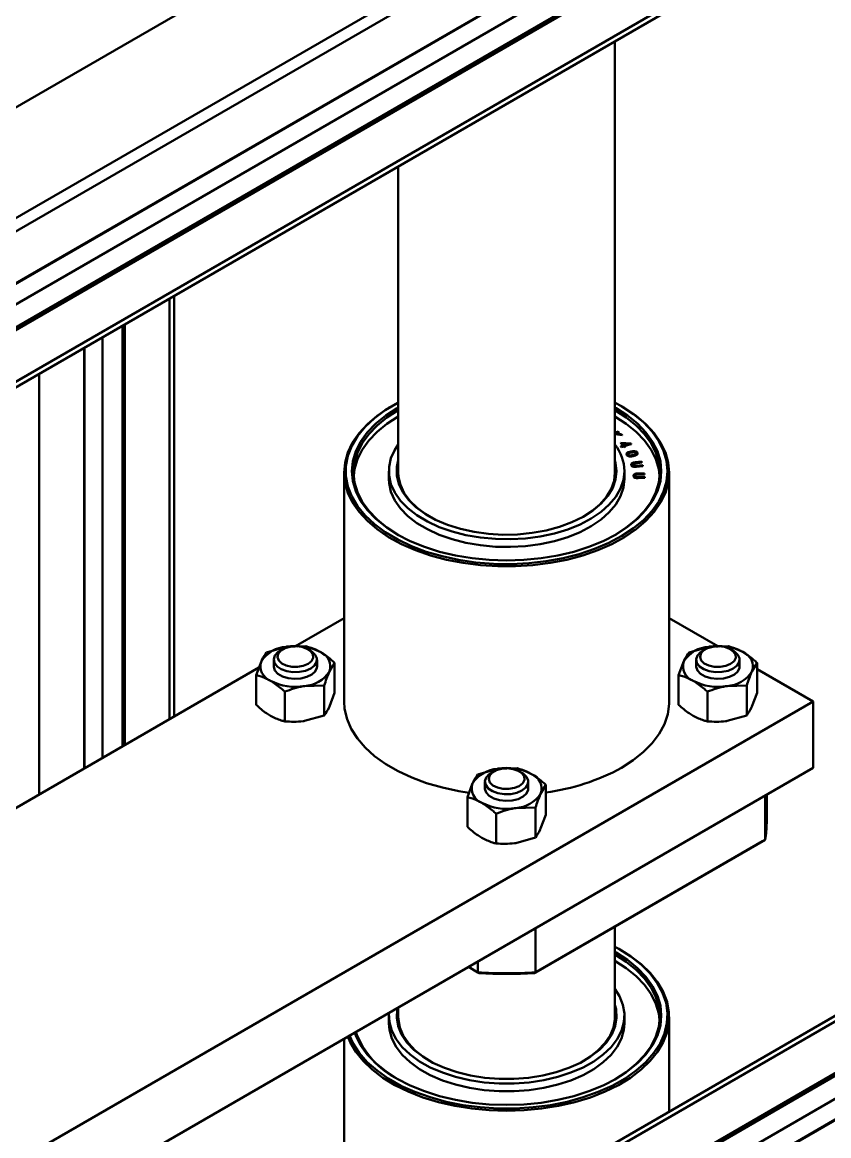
# Model space of a CAD drawing. Header units: millimetres. Extents: x 32504 to 36677, y 41990 to 42879.
# Drawn here: x 33546.01 to 33575.78, y 42675.83 to 42716.91 of the extents above; entities that cross this region are included whole.
import ezdxf

# ---------------------------------------------------------------- set-up
doc = ezdxf.new("R2010")
doc.units = ezdxf.units.MM
doc.layers.add('Net_dam', color=7, linetype='Continuous', lineweight=50)

msp = doc.modelspace()

# ---------------------------------------------------------------- linework, layer by layer
at = {"layer": 'Net_dam'}
for p, q in [((33488.9349, 42680.9602), (33603.4862, 42747.0893)), ((33488.9349, 42676.8775), (33603.4862, 42743.0066)), ((33499.5415, 42682.5107), (33592.8796, 42736.3936)), ((33499.5291, 42680.5725), (33592.8672, 42734.4554)), ((33499.5415, 42680.6), (33592.8796, 42734.4829)), ((33499.293, 42679.6725), (33592.1018, 42733.2499)), ((33499.4991, 42678.9424), (33592.8372, 42732.8253)), ((33499.5415, 42678.8689), (33592.8796, 42732.7518)), ((33499.4172, 42676.6835), (33592.7553, 42730.5664)), ((33499.5415, 42676.9582), (33592.8796, 42730.8411)), ((33567.8883, 42700.2973), (33567.8883, 42716.211)), ((33559.8883, 42711.5927), (33559.8883, 42700.2973)), ((33551.4432, 42691.2011), (33551.4432, 42706.7174)), ((33551.6189, 42691.3026), (33551.6189, 42706.8189)), ((33549.7037, 42690.197), (33549.7037, 42705.7132)), ((33549.7885, 42690.2459), (33549.7885, 42705.7622)), ((33548.9683, 42689.7724), (33548.9683, 42705.2887)), ((33548.2895, 42689.3806), (33548.2895, 42704.8968)), ((33548.3071, 42689.3907), (33548.3071, 42704.907)), ((33546.6348, 42688.4254), (33546.6348, 42703.9416)), ((33559.6874, 42702.7706), (33559.6449, 42702.7461)), ((33568.1316, 42702.7461), (33568.0892, 42702.7706)), ((33567.8883, 42701.7638), (33568.0064, 42701.8113)), ((33567.8949, 42701.7228), (33567.8883, 42701.7047)), ((33567.8949, 42701.7064), (33567.8883, 42701.6884)), ((33568.1515, 42701.6909), (33567.8949, 42701.7228)), ((33567.8949, 42701.7228), (33567.8949, 42701.7064)), ((33568.1515, 42701.6745), (33567.8949, 42701.7064)), ((33568.0297, 42701.792), (33567.9067, 42701.7426)), ((33567.9067, 42701.7426), (33568.1206, 42701.7164)), ((33568.0297, 42701.7756), (33567.9379, 42701.7388)), ((33568.0064, 42701.8113), (33568.0297, 42701.792)), ((33568.0297, 42701.792), (33568.0297, 42701.7756)), ((33568.1206, 42701.7164), (33568.1515, 42701.6909)), ((33568.1515, 42701.6909), (33568.1515, 42701.6745)), ((33568.1877, 42701.2991), (33568.1001, 42701.3966)), ((33568.1001, 42701.3966), (33568.4825, 42701.3667)), ((33568.1001, 42701.3966), (33568.1001, 42701.3803)), ((33568.1761, 42701.2956), (33568.1001, 42701.3803)), ((33568.1055, 42701.2744), (33568.1877, 42701.2991)), ((33568.1237, 42701.254), (33568.1055, 42701.2744)), ((33568.1055, 42701.2744), (33568.1055, 42701.2581)), ((33568.2059, 42701.2787), (33568.1237, 42701.254)), ((33568.3689, 42701.3533), (33568.1676, 42701.3693)), ((33568.1676, 42701.3693), (33568.2216, 42701.3092)), ((33568.3258, 42701.3404), (33568.1834, 42701.3517)), ((33568.2059, 42701.2787), (33568.2059, 42701.2623)), ((33568.2281, 42701.254), (33568.2059, 42701.2787)), ((33568.2216, 42701.3092), (33568.3689, 42701.3533)), ((33568.4862, 42701.3625), (33568.2398, 42701.2888)), ((33568.2398, 42701.2888), (33568.262, 42701.2641)), ((33568.4862, 42701.3462), (33568.2514, 42701.2759)), ((33568.4825, 42701.3667), (33568.4862, 42701.3625)), ((33568.4862, 42701.3625), (33568.4862, 42701.3462)), ((33568.1237, 42701.2377), (33568.1055, 42701.2581)), ((33568.2059, 42701.2623), (33568.1237, 42701.2377)), ((33568.1237, 42701.254), (33568.1237, 42701.2377)), ((33568.2281, 42701.2376), (33568.2059, 42701.2623)), ((33568.262, 42701.2641), (33568.2281, 42701.254)), ((33568.2281, 42701.254), (33568.2281, 42701.2376)), ((33568.262, 42701.2478), (33568.2281, 42701.2376)), ((33568.262, 42701.2641), (33568.262, 42701.2478)), ((33568.3211, 42700.9565), (33568.3211, 42700.9401)), ((33568.4865, 42701.0476), (33568.4865, 42701.0313)), ((33568.5628, 42700.9203), (33568.5628, 42700.9039)), ((33568.6804, 42701.0266), (33568.6804, 42701.0103)), ((33568.4912, 42700.5992), (33568.4912, 42700.5788)), ((33568.4945, 42700.5617), (33568.4925, 42700.5808)), ((33568.4945, 42700.578), (33568.4945, 42700.5617)), ((33568.5889, 42700.644), (33568.5889, 42700.6277)), ((33568.6332, 42700.6733), (33568.869, 42700.6998)), ((33568.8765, 42700.6773), (33568.6408, 42700.6508)), ((33568.8765, 42700.661), (33568.6408, 42700.6345)), ((33568.6408, 42700.6508), (33568.6408, 42700.6345)), ((33568.6759, 42700.5466), (33568.9116, 42700.5731)), ((33568.9191, 42700.5506), (33568.6834, 42700.5241)), ((33568.9191, 42700.5342), (33568.6834, 42700.5078)), ((33568.6834, 42700.5241), (33568.6834, 42700.5078)), ((33568.869, 42700.6998), (33568.8765, 42700.6773)), ((33568.8765, 42700.6773), (33568.8765, 42700.661)), ((33568.9116, 42700.5731), (33568.9191, 42700.5506)), ((33568.9191, 42700.5506), (33568.9191, 42700.5342)), ((33557.8883, 42700.2973), (33557.8883, 42691.8543)), ((33559.5383, 42700.3463), (33559.5383, 42700.0605)), ((33568.2383, 42700.0605), (33568.2383, 42700.3463)), ((33568.5731, 42700.1844), (33568.5731, 42700.164)), ((33568.5733, 42700.1765), (33568.5733, 42700.1601)), ((33568.6833, 42700.2341), (33568.6833, 42700.2178)), ((33568.7346, 42700.2594), (33568.9747, 42700.2659)), ((33568.9766, 42700.243), (33568.7365, 42700.2365)), ((33568.7365, 42700.2365), (33568.7365, 42700.2201)), ((33568.9766, 42700.2266), (33568.7365, 42700.2201)), ((33568.7452, 42700.1303), (33568.9853, 42700.1368)), ((33568.9872, 42700.1139), (33568.7471, 42700.1074)), ((33568.7471, 42700.1074), (33568.7471, 42700.091)), ((33568.9872, 42700.0975), (33568.7471, 42700.091)), ((33568.9747, 42700.2659), (33568.9766, 42700.243)), ((33568.9766, 42700.243), (33568.9766, 42700.2266)), ((33568.9853, 42700.1368), (33568.9872, 42700.1139)), ((33568.9872, 42700.1139), (33568.9872, 42700.0975)), ((33569.8883, 42691.8543), (33569.8883, 42700.2973)), ((33556.0936, 42693.8858), (33557.8883, 42694.9218)), ((33569.8883, 42694.9218), (33571.6829, 42693.8858)), ((33556.1568, 42693.8819), (33556.4768, 42693.8866)), ((33571.7568, 42693.8819), (33572.0768, 42693.8866)), ((33555.0268, 42693.6624), (33555.7518, 42693.8693)), ((33555.6201, 42693.7738), (33555.5225, 42693.7174)), ((33556.654, 42693.7174), (33556.5564, 42693.7738)), ((33570.6268, 42693.6624), (33571.3518, 42693.8693)), ((33571.2201, 42693.7738), (33571.1225, 42693.7174)), ((33572.254, 42693.7174), (33572.1564, 42693.7738)), ((33521.1259, 42673.6993), (33554.745, 42693.1072)), ((33554.6383, 42692.8253), (33554.8326, 42693.3386)), ((33555.2883, 42693.3909), (33555.2883, 42693.1444)), ((33556.8883, 42693.1444), (33556.8883, 42693.3909)), ((33557.5382, 42693.2739), (33557.344, 42692.9502)), ((33557.5382, 42692.1734), (33557.5382, 42693.2739)), ((33570.2383, 42692.8253), (33570.4326, 42693.3386)), ((33570.8883, 42693.3909), (33570.8883, 42693.1444)), ((33572.4883, 42693.1444), (33572.4883, 42693.3909)), ((33573.1382, 42693.2739), (33572.944, 42692.9502)), ((33573.1382, 42692.1734), (33573.1382, 42693.2739)), ((33554.6383, 42691.7248), (33554.6383, 42692.8253)), ((33570.2383, 42691.7248), (33570.2383, 42692.8253)), ((33573.1382, 42693.0456), (33575.202, 42691.8543)), ((33557.1497, 42692.4368), (33556.4247, 42692.4195)), ((33557.1497, 42691.3363), (33557.1497, 42692.4368)), ((33572.7497, 42692.4368), (33572.0247, 42692.4195)), ((33572.7497, 42691.3363), (33572.7497, 42692.4368)), ((33575.202, 42691.8543), (33499.293, 42648.033)), ((33555.6997, 42691.112), (33555.6997, 42692.2125)), ((33557.5382, 42692.1734), (33557.344, 42691.66)), ((33571.2997, 42691.112), (33571.2997, 42692.2125)), ((33573.1382, 42692.1734), (33572.944, 42691.66)), ((33575.202, 42689.4046), (33575.202, 42691.8543)), ((33557.1497, 42691.3363), (33556.4247, 42691.1294)), ((33572.7497, 42691.3363), (33572.0247, 42691.1294)), ((33575.202, 42689.4046), (33499.293, 42645.5833)), ((33562.8268, 42689.1595), (33563.5518, 42689.3665)), ((33563.9568, 42689.3791), (33564.2768, 42689.3838)), ((33563.4201, 42689.271), (33563.3225, 42689.2146)), ((33564.454, 42689.2146), (33564.3564, 42689.271)), ((33562.4383, 42688.3225), (33562.6326, 42688.8358)), ((33563.0883, 42688.8881), (33563.0883, 42688.6416)), ((33564.6883, 42688.6416), (33564.6883, 42688.8881)), ((33565.3382, 42688.771), (33565.144, 42688.4473)), ((33565.3382, 42687.6705), (33565.3382, 42688.771)), ((33562.4383, 42687.2219), (33562.4383, 42688.3225)), ((33573.4289, 42688.3811), (33573.4289, 42686.7479)), ((33573.4883, 42687.3633), (33573.4883, 42688.4153)), ((33564.9497, 42687.934), (33564.2247, 42687.9167)), ((33564.9497, 42686.8335), (33564.9497, 42687.934)), ((33563.4997, 42686.6092), (33563.4997, 42687.7097)), ((33565.3382, 42687.6705), (33565.144, 42687.1572)), ((33564.9497, 42686.8335), (33564.2247, 42686.6265)), ((33573.3333, 42686.6927), (33564.9084, 42681.8291)), ((33564.9542, 42681.8556), (33573.4289, 42686.7479)), ((33573.4289, 42686.7479), (33573.3333, 42686.6927)), ((33581.8488, 42683.6181), (33500.469, 42636.6386)), ((33581.9902, 42683.4968), (33500.6669, 42636.5499)), ((33564.9542, 42683.4888), (33564.9542, 42681.8556)), ((33567.8883, 42680.2104), (33567.8883, 42683.5494)), ((33583.6448, 42682.5416), (33502.2994, 42635.5819)), ((33583.7297, 42682.4927), (33502.3842, 42635.5329)), ((33568.1316, 42682.6592), (33568.0892, 42682.6837)), ((33584.4652, 42682.0681), (33503.1197, 42635.1083)), ((33562.8681, 42681.8291), (33562.4737, 42682.0568)), ((33562.4738, 42682.0568), (33562.8223, 42681.8556)), ((33562.8223, 42682.258), (33562.8223, 42681.8556)), ((33585.1263, 42681.6864), (33503.7809, 42634.7267)), ((33585.1439, 42681.6763), (33503.7984, 42634.7165)), ((33562.8681, 42681.8291), (33562.8223, 42681.8556)), ((33564.9542, 42681.8556), (33564.9084, 42681.8291)), ((33559.8883, 42680.5642), (33559.8883, 42680.2104)), ((33559.5383, 42680.2594), (33559.5383, 42679.9736)), ((33568.2383, 42679.9736), (33568.2383, 42680.2594)), ((33569.8883, 42676.7134), (33569.8883, 42680.2104)), ((33557.8883, 42679.4097), (33557.8883, 42671.7674))]:
    msp.add_line(p, q, dxfattribs=at)
at = {"layer": 'Net_dam', "flags": 128}
for points in [[(33569.8883, 42700.2973), (33569.8531, 42699.9228), (33569.748, 42699.5527), (33569.5742, 42699.1913), (33569.3337, 42698.8429), (33569.0294, 42698.5116), (33568.6648, 42698.2011), (33568.2442, 42697.9153), (33567.7726, 42697.6574), (33567.2554, 42697.4304), (33566.6987, 42697.2371), (33566.1091, 42697.0796), (33565.4934, 42696.9598), (33564.8589, 42696.8792), (33564.2131, 42696.8387), (33563.5634, 42696.8387), (33562.9176, 42696.8792), (33562.2831, 42696.9598), (33561.6674, 42697.0796), (33561.0778, 42697.2371), (33560.5211, 42697.4304), (33560.0039, 42697.6574), (33559.5323, 42697.9153), (33559.1117, 42698.2011), (33558.7471, 42698.5116), (33558.4428, 42698.8429), (33558.2023, 42699.1913), (33558.0285, 42699.5527), (33557.9234, 42699.9228), (33557.8883, 42700.2973), (33557.9234, 42700.6718), (33558.0285, 42701.0419), (33558.2023, 42701.4033), (33558.4428, 42701.7517), (33558.7471, 42702.083), (33559.1117, 42702.3935), (33559.5323, 42702.6793), (33559.6449, 42702.7461)], [(33559.8883, 42702.8813), (33559.8652, 42702.8692), (33559.4089, 42702.5984), (33559.0069, 42702.3002), (33558.6642, 42701.9784), (33558.3849, 42701.6367), (33558.1724, 42701.2794), (33558.0293, 42700.9107), (33557.9573, 42700.5352), (33557.9573, 42700.1574), (33558.0293, 42699.7819), (33558.1724, 42699.4132), (33558.3849, 42699.0559), (33558.6642, 42698.7142), (33559.0069, 42698.3924), (33559.4089, 42698.0942), (33559.8652, 42697.8234), (33560.3704, 42697.5833), (33560.9183, 42697.3766), (33561.5022, 42697.206), (33562.1151, 42697.0736), (33562.7495, 42696.9808), (33563.3977, 42696.9289), (33564.0519, 42696.9185), (33564.7041, 42696.9497), (33565.3464, 42697.0221), (33565.971, 42697.1349), (33566.5704, 42697.2867), (33567.1371, 42697.4756), (33567.6645, 42697.6993), (33568.1459, 42697.9552), (33568.5757, 42698.2401), (33568.9487, 42698.5506), (33569.2601, 42698.8828), (33569.5064, 42699.2329), (33569.6845, 42699.5964), (33569.7922, 42699.9691), (33569.8283, 42700.3463), (33569.8283, 42700.3463)], [(33569.5983, 42700.3463), (33569.5624, 42699.9772), (33569.4551, 42699.6128), (33569.2778, 42699.2576), (33569.0328, 42698.9161), (33568.7231, 42698.5925), (33568.3525, 42698.2911), (33567.9258, 42698.0154), (33567.4484, 42697.7691), (33566.9262, 42697.5552), (33566.3657, 42697.3764), (33565.7741, 42697.235), (33565.1588, 42697.1326), (33564.5276, 42697.0707), (33563.8883, 42697.05), (33563.2489, 42697.0707), (33562.6177, 42697.1326), (33562.0024, 42697.235), (33561.4108, 42697.3764), (33560.8504, 42697.5552), (33560.3281, 42697.7691), (33559.8507, 42698.0154), (33559.424, 42698.2911), (33559.0535, 42698.5925), (33558.7437, 42698.9161), (33558.4987, 42699.2576), (33558.3214, 42699.6128), (33558.2142, 42699.9772), (33558.1783, 42700.3463), (33558.2142, 42700.7154), (33558.3214, 42701.0798), (33558.4987, 42701.435), (33558.7437, 42701.7765), (33559.0535, 42702.1), (33559.424, 42702.4015), (33559.8507, 42702.6771), (33559.8883, 42702.6986)], [(33559.8883, 42702.6009), (33559.4709, 42702.3309), (33559.1043, 42702.0326), (33558.7978, 42701.7125), (33558.5553, 42701.3746), (33558.3799, 42701.0231), (33558.2738, 42700.6625), (33558.2383, 42700.2973), (33558.2738, 42699.9321), (33558.3799, 42699.5715), (33558.5553, 42699.22), (33558.7978, 42698.8821), (33559.1043, 42698.562), (33559.4709, 42698.2637), (33559.8925, 42697.9913)], [(33569.8283, 42700.3463), (33569.7922, 42700.7235), (33569.6845, 42701.0962), (33569.5064, 42701.4597), (33569.2601, 42701.8097), (33568.9487, 42702.142), (33568.5757, 42702.4525), (33568.1459, 42702.7374), (33567.8883, 42702.8813)], [(33567.8883, 42702.6986), (33567.9258, 42702.6771), (33568.3525, 42702.4015), (33568.7231, 42702.1), (33569.0328, 42701.7765), (33569.2778, 42701.435), (33569.4551, 42701.0798), (33569.5624, 42700.7154), (33569.5983, 42700.3463)], [(33569.5383, 42700.2973), (33569.5027, 42700.6625), (33569.3966, 42701.0231), (33569.2212, 42701.3746), (33568.9787, 42701.7125), (33568.6722, 42702.0326), (33568.3056, 42702.3309), (33567.8883, 42702.6009)], [(33568.1316, 42702.7461), (33568.2442, 42702.6793), (33568.6648, 42702.3935), (33569.0294, 42702.083), (33569.3337, 42701.7517), (33569.5742, 42701.4033), (33569.748, 42701.0419), (33569.8531, 42700.6718), (33569.8883, 42700.2973)], [(33559.8883, 42702.3641), (33559.4709, 42702.0941), (33559.1043, 42701.7958), (33558.7978, 42701.4757), (33558.5553, 42701.1378), (33558.3799, 42700.7863), (33558.2738, 42700.4257), (33558.242, 42700.1789)], [(33569.5345, 42700.1789), (33569.5027, 42700.4257), (33569.3966, 42700.7863), (33569.2212, 42701.1378), (33568.9787, 42701.4757), (33568.6722, 42701.7958), (33568.3056, 42702.0941), (33567.8883, 42702.3641)], [(33559.8883, 42701.3332), (33559.7599, 42701.1376), (33559.6185, 42700.8263), (33559.5472, 42700.5072), (33559.5472, 42700.1854), (33559.6185, 42699.8663), (33559.7599, 42699.555), (33559.969, 42699.2567), (33560.2426, 42698.9763), (33560.576, 42698.7185), (33560.9637, 42698.4873), (33561.3995, 42698.2867), (33561.8762, 42698.1199), (33562.3859, 42697.9896), (33562.9203, 42697.8981), (33563.4706, 42697.8467), (33564.0277, 42697.8364), (33564.5825, 42697.8673), (33565.126, 42697.9389), (33565.6491, 42698.05), (33566.1433, 42698.1989), (33566.6004, 42698.383), (33567.0131, 42698.5993), (33567.3744, 42698.8443), (33567.6785, 42699.114), (33567.9203, 42699.4039), (33568.096, 42699.7093), (33568.2025, 42700.0252), (33568.2383, 42700.3463), (33568.2383, 42700.3463)], [(33567.9483, 42700.3463), (33567.912, 42700.0339), (33567.804, 42699.7271), (33567.6261, 42699.4313), (33567.3815, 42699.1519), (33567.0745, 42698.8937), (33566.7107, 42698.6615), (33566.2966, 42698.4594), (33565.8394, 42698.2909), (33565.3475, 42698.1591), (33564.8294, 42698.0664), (33564.2946, 42698.0143), (33563.7526, 42698.0038), (33563.213, 42698.0352), (33562.6854, 42698.1077), (33562.1793, 42698.2203), (33561.7036, 42698.3707), (33561.267, 42698.5565), (33560.8771, 42698.7741), (33560.541, 42699.0198), (33560.2646, 42699.2892), (33560.0529, 42699.5775), (33559.9096, 42699.8794), (33559.8373, 42700.1897), (33559.8373, 42700.5028), (33559.8883, 42700.7477)], [(33567.8883, 42700.7477), (33567.912, 42700.6587), (33567.9483, 42700.3463)], [(33559.5383, 42700.0605), (33559.5472, 42699.8996), (33559.6185, 42699.5805), (33559.7599, 42699.2692), (33559.969, 42698.9709), (33560.2426, 42698.6906), (33560.576, 42698.4327), (33560.9637, 42698.2015), (33561.3995, 42698.0009), (33561.8762, 42697.8341), (33562.3859, 42697.7038), (33562.9203, 42697.6123), (33563.4706, 42697.5609), (33564.0277, 42697.5506), (33564.5825, 42697.5815), (33565.126, 42697.6531), (33565.6491, 42697.7642), (33566.1433, 42697.9131), (33566.6004, 42698.0972), (33567.0131, 42698.3135), (33567.3744, 42698.5585), (33567.6785, 42698.8282), (33567.9203, 42699.1181), (33568.096, 42699.4235), (33568.2025, 42699.7394), (33568.2383, 42700.0605)], [(33559.8883, 42700.2973), (33559.8972, 42700.1431), (33559.9684, 42699.8374), (33560.1096, 42699.5398), (33560.3182, 42699.2559), (33560.5905, 42698.9904), (33560.9216, 42698.7484), (33561.0594, 42698.6648)], [(33566.7171, 42698.6648), (33567.0275, 42698.8662), (33567.3299, 42699.1205), (33567.5709, 42699.3958), (33567.7461, 42699.6872), (33567.8526, 42699.9895), (33567.8883, 42700.2973)], [(33567.8841, 42697.9913), (33568.3056, 42698.2637), (33568.6722, 42698.562), (33568.9787, 42698.8821), (33569.2212, 42699.22), (33569.3966, 42699.5715), (33569.5027, 42699.9321), (33569.5383, 42700.2973)], [(33556.5563, 42693.2335), (33556.379, 42693.1604), (33556.1701, 42693.1245), (33555.9524, 42693.1297), (33555.7494, 42693.1754), (33555.5832, 42693.2567), (33555.4716, 42693.3648), (33555.4269, 42693.4879), (33555.4539, 42693.6127), (33555.5496, 42693.7257), (33555.7036, 42693.8147), (33555.8994, 42693.8699), (33556.1156, 42693.8855), (33556.3289, 42693.8596), (33556.516, 42693.7953), (33556.6569, 42693.6993), (33556.7361, 42693.5821), (33556.7451, 42693.4564), (33556.6829, 42693.3359), (33556.5563, 42693.2335)], [(33572.1563, 42693.2335), (33571.979, 42693.1604), (33571.7701, 42693.1245), (33571.5524, 42693.1297), (33571.3494, 42693.1754), (33571.1832, 42693.2567), (33571.0716, 42693.3648), (33571.0269, 42693.4879), (33571.0539, 42693.6127), (33571.1496, 42693.7257), (33571.3036, 42693.8147), (33571.4994, 42693.8699), (33571.7156, 42693.8855), (33571.9289, 42693.8596), (33572.116, 42693.7953), (33572.2569, 42693.6993), (33572.3361, 42693.5821), (33572.3451, 42693.4564), (33572.2829, 42693.3359), (33572.1563, 42693.2335)], [(33556.6539, 42693.0644), (33556.4621, 42692.9826), (33556.237, 42692.9371), (33555.9987, 42692.932), (33555.7683, 42692.9676), (33555.5664, 42693.0409), (33555.4109, 42693.1452), (33555.3155, 42693.2714), (33555.2888, 42693.4082), (33555.3331, 42693.5435), (33555.4446, 42693.6652), (33555.5225, 42693.7174)], [(33556.654, 42693.7174), (33556.6946, 42693.6922), (33556.8215, 42693.5756), (33556.8832, 42693.4426), (33556.8743, 42693.3051), (33556.7955, 42693.1751), (33556.6539, 42693.0644)], [(33572.2539, 42693.0644), (33572.0621, 42692.9826), (33571.837, 42692.9371), (33571.5987, 42692.932), (33571.3683, 42692.9676), (33571.1664, 42693.0409), (33571.0109, 42693.1452), (33570.9155, 42693.2714), (33570.8888, 42693.4082), (33570.9331, 42693.5435), (33571.0446, 42693.6652), (33571.1225, 42693.7174)], [(33572.254, 42693.7174), (33572.2946, 42693.6922), (33572.4215, 42693.5756), (33572.4832, 42693.4426), (33572.4743, 42693.3051), (33572.3955, 42693.1751), (33572.2539, 42693.0644)], [(33555.2883, 42693.1444), (33555.2888, 42693.1271), (33555.3331, 42692.9919), (33555.4446, 42692.8702), (33555.6132, 42692.7728), (33555.824, 42692.7085), (33556.0583, 42692.6829), (33556.2953, 42692.6983), (33556.5139, 42692.7534), (33556.6946, 42692.8432), (33556.8215, 42692.9597), (33556.8832, 42693.0927), (33556.8883, 42693.1444)], [(33570.8883, 42693.1444), (33570.8888, 42693.1271), (33570.9331, 42692.9919), (33571.0446, 42692.8702), (33571.2132, 42692.7728), (33571.424, 42692.7085), (33571.6583, 42692.6829), (33571.8953, 42692.6983), (33572.1139, 42692.7534), (33572.2946, 42692.8432), (33572.4215, 42692.9597), (33572.4832, 42693.0927), (33572.4883, 42693.1444)], [(33562.5, 42688.4845), (33562.1271, 42688.5431), (33561.5173, 42688.6724), (33560.9353, 42688.8391), (33560.3879, 42689.0411), (33559.8815, 42689.276), (33559.4221, 42689.5412), (33559.0151, 42689.8336), (33558.6652, 42690.1496), (33558.3766, 42690.4855), (33558.1525, 42690.8376), (33557.9958, 42691.2015), (33557.908, 42691.5732), (33557.8883, 42691.8543)], [(33569.8883, 42691.8543), (33569.8861, 42691.7605), (33569.8333, 42691.3867), (33569.7109, 42691.0183), (33569.5202, 42690.6598), (33569.2635, 42690.3153), (33568.9437, 42689.9888), (33568.5647, 42689.6842), (33568.1309, 42689.405)], [(33564.3563, 42688.7306), (33564.179, 42688.6576), (33563.9701, 42688.6217), (33563.7524, 42688.6269), (33563.5494, 42688.6726), (33563.3832, 42688.7539), (33563.2716, 42688.8619), (33563.2269, 42688.985), (33563.2539, 42689.1099), (33563.3496, 42689.2229), (33563.5036, 42689.3118), (33563.6994, 42689.3671), (33563.9156, 42689.3826), (33564.1289, 42689.3568), (33564.316, 42689.2924), (33564.4569, 42689.1964), (33564.5361, 42689.0793), (33564.5451, 42688.9536), (33564.4829, 42688.833), (33564.3563, 42688.7306)], [(33564.4539, 42688.5615), (33564.2621, 42688.4798), (33564.037, 42688.4343), (33563.7987, 42688.4291), (33563.5683, 42688.4648), (33563.3664, 42688.538), (33563.2109, 42688.6424), (33563.1155, 42688.7685), (33563.0888, 42688.9053), (33563.1331, 42689.0406), (33563.2446, 42689.1623), (33563.3225, 42689.2146)], [(33564.454, 42689.2146), (33564.4946, 42689.1893), (33564.6215, 42689.0728), (33564.6832, 42688.9398), (33564.6743, 42688.8022), (33564.5955, 42688.6723), (33564.4539, 42688.5615)], [(33563.0883, 42688.6416), (33563.0888, 42688.6243), (33563.1331, 42688.489), (33563.2446, 42688.3673), (33563.4132, 42688.27), (33563.624, 42688.2056), (33563.8583, 42688.1801), (33564.0953, 42688.1955), (33564.3139, 42688.2505), (33564.4946, 42688.3403), (33564.6215, 42688.4569), (33564.6832, 42688.5899), (33564.6883, 42688.6416)], [(33558.0864, 42679.5241), (33558.2191, 42679.2358), (33558.4486, 42678.8819), (33558.7441, 42678.5448), (33559.102, 42678.2286), (33559.5181, 42677.9369), (33559.9871, 42677.6735), (33560.5036, 42677.4414), (33561.0611, 42677.2436), (33561.653, 42677.0824), (33562.272, 42676.9597), (33562.9106, 42676.8771), (33563.561, 42676.8355), (33564.2155, 42676.8355), (33564.8659, 42676.8771), (33565.5045, 42676.9597), (33566.1235, 42677.0824), (33566.7154, 42677.2436), (33567.2729, 42677.4414), (33567.7894, 42677.6735), (33568.2585, 42677.9369), (33568.6745, 42678.2286), (33569.0324, 42678.5448), (33569.3279, 42678.8819), (33569.5574, 42679.2358), (33569.7181, 42679.602), (33569.808, 42679.9762), (33569.826, 42680.3539), (33569.772, 42680.7304), (33569.6465, 42681.1012), (33569.4511, 42681.4618), (33569.1882, 42681.8077), (33568.861, 42682.1349), (33568.4734, 42682.4393), (33568.0302, 42682.7173), (33567.8883, 42682.7944)], [(33568.1316, 42682.6592), (33568.4612, 42682.4528), (33568.8544, 42682.1542), (33569.1893, 42681.8328), (33569.4621, 42681.4925), (33569.6696, 42681.137), (33569.8092, 42680.7708), (33569.8795, 42680.3979), (33569.8795, 42680.0229), (33569.8092, 42679.65), (33569.6696, 42679.2838), (33569.4621, 42678.9283), (33569.1893, 42678.588), (33568.8544, 42678.2666), (33568.4612, 42677.968), (33568.0145, 42677.6957), (33567.5193, 42677.4529), (33566.9816, 42677.2425), (33566.4076, 42677.0668), (33565.8041, 42676.928), (33565.1781, 42676.8277), (33564.537, 42676.767), (33563.8883, 42676.7467), (33563.2395, 42676.767), (33562.5984, 42676.8277), (33561.9724, 42676.928), (33561.3689, 42677.0668), (33560.7949, 42677.2425), (33560.2572, 42677.4529), (33559.7621, 42677.6957), (33559.3153, 42677.968), (33558.9221, 42678.2666), (33558.5872, 42678.588), (33558.3144, 42678.9283), (33558.107, 42679.2838), (33558.0209, 42679.4862)], [(33567.8883, 42682.6117), (33567.9258, 42682.5902), (33568.3525, 42682.3146), (33568.7231, 42682.0131), (33569.0328, 42681.6896), (33569.2778, 42681.3481), (33569.4551, 42680.9929), (33569.5624, 42680.6285), (33569.5983, 42680.2594), (33569.5624, 42679.8903), (33569.4551, 42679.5259), (33569.2778, 42679.1707), (33569.0328, 42678.8292), (33568.7231, 42678.5056), (33568.3525, 42678.2042), (33567.9258, 42677.9285), (33567.4484, 42677.6822), (33566.9262, 42677.4683), (33566.3657, 42677.2895), (33565.7741, 42677.1481), (33565.1588, 42677.0457), (33564.5276, 42676.9838), (33563.8883, 42676.9631), (33563.2489, 42676.9838), (33562.6177, 42677.0457), (33562.0024, 42677.1481), (33561.4108, 42677.2895), (33560.8504, 42677.4683), (33560.3281, 42677.6822), (33559.8507, 42677.9285), (33559.424, 42678.2042), (33559.0535, 42678.5056), (33558.7437, 42678.8292), (33558.4987, 42679.1707), (33558.3214, 42679.5259), (33558.2811, 42679.6365)], [(33567.8841, 42677.9044), (33568.3056, 42678.1768), (33568.6722, 42678.4751), (33568.9787, 42678.7952), (33569.2212, 42679.1331), (33569.3966, 42679.4846), (33569.5027, 42679.8452), (33569.5383, 42680.2104), (33569.5027, 42680.5756), (33569.3966, 42680.9362), (33569.2212, 42681.2877), (33568.9787, 42681.6256), (33568.6722, 42681.9457), (33568.3056, 42682.244), (33567.8883, 42682.5139)], [(33569.5345, 42680.092), (33569.5027, 42680.3388), (33569.3966, 42680.6994), (33569.2212, 42681.0509), (33568.9787, 42681.3888), (33568.6722, 42681.7089), (33568.3056, 42682.0072), (33567.8883, 42682.2772)], [(33559.5421, 42680.3644), (33559.5405, 42680.3399), (33559.5584, 42680.0183), (33559.6473, 42679.7006), (33559.8059, 42679.3921), (33560.0315, 42679.0979), (33560.3205, 42678.8227), (33560.668, 42678.5711), (33561.0685, 42678.3472), (33561.5152, 42678.1548), (33562.0009, 42677.9969), (33562.5175, 42677.8761), (33563.0567, 42677.7945), (33563.6095, 42677.7533), (33564.167, 42677.7533), (33564.7198, 42677.7945), (33565.259, 42677.8761), (33565.7756, 42677.9969), (33566.2613, 42678.1548), (33566.708, 42678.3472), (33567.1085, 42678.5711), (33567.456, 42678.8227), (33567.745, 42679.0979), (33567.9706, 42679.3921), (33568.1292, 42679.7006), (33568.2182, 42680.0183), (33568.236, 42680.3399), (33568.1825, 42680.6602), (33568.0585, 42680.9739), (33567.8883, 42681.2463)], [(33567.8883, 42680.6608), (33567.9279, 42680.494), (33567.946, 42680.1811), (33567.8917, 42679.8695), (33567.766, 42679.565), (33567.571, 42679.2728), (33567.3104, 42678.9982), (33566.9887, 42678.7462), (33566.6116, 42678.5211), (33566.186, 42678.3271), (33565.7194, 42678.1675), (33565.22, 42678.0453), (33564.697, 42677.9626), (33564.1594, 42677.9208), (33563.6171, 42677.9208), (33563.0796, 42677.9626), (33562.5565, 42678.0453), (33562.0572, 42678.1675), (33561.5905, 42678.3271), (33561.1649, 42678.5211), (33560.7878, 42678.7462), (33560.4661, 42678.9982), (33560.2055, 42679.2728), (33560.0105, 42679.565), (33559.8848, 42679.8695), (33559.8305, 42680.1811), (33559.8486, 42680.494), (33559.859, 42680.5474)], [(33559.5383, 42679.9736), (33559.5584, 42679.7325), (33559.6473, 42679.4148), (33559.8059, 42679.1063), (33560.0315, 42678.8121), (33560.3205, 42678.5369), (33560.668, 42678.2853), (33561.0685, 42678.0615), (33561.5152, 42677.869), (33562.0009, 42677.7111), (33562.5175, 42677.5903), (33563.0567, 42677.5087), (33563.6095, 42677.4676), (33564.167, 42677.4676), (33564.7198, 42677.5087), (33565.259, 42677.5903), (33565.7756, 42677.7111), (33566.2613, 42677.869), (33566.708, 42678.0615), (33567.1085, 42678.2853), (33567.456, 42678.5369), (33567.745, 42678.8121), (33567.9706, 42679.1063), (33568.1292, 42679.4148), (33568.2182, 42679.7325), (33568.2383, 42679.9736)], [(33559.8883, 42680.2104), (33559.8905, 42680.1332), (33559.944, 42679.8263), (33560.0678, 42679.5263), (33560.2599, 42679.2384), (33560.5167, 42678.9679), (33560.8336, 42678.7195), (33561.0594, 42678.5778)], [(33566.7171, 42678.5778), (33566.9429, 42678.7195), (33567.2598, 42678.9679), (33567.5166, 42679.2384), (33567.7087, 42679.5263), (33567.8325, 42679.8263), (33567.886, 42680.1332), (33567.8883, 42680.2104)]]:
    msp.add_lwpolyline(points, dxfattribs=at)
at = {"layer": 'Net_dam'}
for centre, radius, start, end in [((33566.5471, 42700.302), 1.6917, 1.49886, 37.55512), ((33556.0905, 42691.9027), 1.9956, 62.64283, 99.7711), ((33571.6905, 42691.9027), 1.9956, 62.64283, 99.7711), ((33555.8229, 42692.6847), 1.1868, 93.4335, 146.56112), ((33556.8051, 42693.1406), 0.5715, 340.539, 69.25792), ((33571.4229, 42692.6847), 1.1868, 93.4335, 146.56112), ((33572.4051, 42693.1406), 0.5715, 340.539, 69.25792), ((33555.3714, 42693.1482), 0.5715, 160.539, 249.25792), ((33570.9714, 42693.1482), 0.5715, 160.539, 249.25792), ((33556.3536, 42693.6041), 1.1868, 273.4335, 326.56112), ((33571.9536, 42693.6041), 1.1868, 273.4335, 326.56112), ((33556.086, 42694.3861), 1.9956, 242.64283, 279.7711), ((33571.686, 42694.3861), 1.9956, 242.64283, 279.7711), ((33563.6229, 42688.1818), 1.1868, 93.4335, 146.56112), ((33563.8905, 42687.3998), 1.9956, 62.64283, 99.7711), ((33564.3191, 42696.347), 7.9197, 277.39368, 298.77117), ((33564.6051, 42688.6377), 0.5715, 340.539, 69.25792), ((33563.1714, 42688.6454), 0.5715, 160.539, 249.25792), ((33564.1536, 42689.1013), 1.1868, 273.4335, 326.56112), ((33563.886, 42689.8833), 1.9956, 242.64283, 279.7711), ((33570.2535, 42687.3648), 3.2347, 349.0061, 359.97328), ((33563.8883, 42698.4108), 16.5895, 266.31589, 273.68411), ((33563.8883, 42698.2167), 16.4193, 266.43799, 273.56201), ((33561.3059, 42680.7539), 3.1808, 200.13935, 243.61574)]:
    msp.add_arc(centre, radius, start, end, dxfattribs=at)
for points, knots in [([(33568.3211, 42700.9565), (33568.3182, 42700.963), (33568.3124, 42700.976), (33568.3169, 42700.9963), (33568.3311, 42701.0148), (33568.3755, 42701.0461), (33568.4309, 42701.0584), (33568.4751, 42701.0683)], [0, 0, 0, 0, 0.1253228, 0.250619, 0.3759384, 0.5013986, 1, 1, 1, 1]), ([(33568.5628, 42700.9203), (33568.5169, 42700.9125), (33568.4481, 42700.9009), (33568.3684, 42700.9184), (33568.3351, 42700.9378), (33568.3257, 42700.9503), (33568.3211, 42700.9565)], [0, 0, 0, 0, 0.4993397, 0.7487381, 0.8743678, 1, 1, 1, 1]), ([(33568.5628, 42700.9039), (33568.5169, 42700.8962), (33568.4481, 42700.8846), (33568.3684, 42700.9021), (33568.3351, 42700.9215), (33568.3257, 42700.9339), (33568.3211, 42700.9401)], [0, 0, 0, 0, 0.4993397, 0.7487381, 0.8743678, 1, 1, 1, 1]), ([(33568.4865, 42701.0313), (33568.4508, 42701.0242), (33568.3975, 42701.0135), (33568.3584, 42700.9829), (33568.3502, 42700.9664), (33568.3518, 42700.9606), (33568.352, 42700.96)], [0, 0, 0, 0, 0.5627946, 0.8426328, 0.9836881, 1, 1, 1, 1]), ([(33568.4865, 42701.0476), (33568.4511, 42701.0405), (33568.3981, 42701.0298), (33568.3574, 42700.9992), (33568.3495, 42700.9781), (33568.3535, 42700.9676), (33568.3555, 42700.9624)], [0, 0, 0, 0, 0.5004636, 0.749309, 0.874742, 1, 1, 1, 1]), ([(33568.3555, 42700.9624), (33568.3603, 42700.9568), (33568.3701, 42700.9454), (33568.4031, 42700.9318), (33568.4314, 42700.9303), (33568.4486, 42700.9295)], [0, 0, 0, 0, 0.2801044, 0.5605392, 1, 1, 1, 1]), ([(33568.4486, 42700.9295), (33568.468, 42700.9302), (33568.5026, 42700.9316), (33568.5355, 42700.9377), (33568.55, 42700.9404)], [0, 0, 0, 0, 0.5596063, 1, 1, 1, 1]), ([(33568.4751, 42701.0683), (33568.5205, 42701.0764), (33568.5885, 42701.0886), (33568.6684, 42701.0721), (33568.7018, 42701.053), (33568.7111, 42701.0406), (33568.7157, 42701.0345)], [0, 0, 0, 0, 0.4996928, 0.7488831, 0.8744426, 1, 1, 1, 1]), ([(33568.6804, 42701.0266), (33568.6765, 42701.0315), (33568.6686, 42701.0412), (33568.6469, 42701.0516), (33568.6216, 42701.0581), (33568.5665, 42701.0627), (33568.522, 42701.0543), (33568.4865, 42701.0476)], [0, 0, 0, 0, 0.1250147, 0.2501992, 0.3753145, 0.5006265, 1, 1, 1, 1]), ([(33568.6804, 42701.0103), (33568.6765, 42701.0151), (33568.6686, 42701.0248), (33568.6469, 42701.0353), (33568.6216, 42701.0418), (33568.5665, 42701.0464), (33568.522, 42701.038), (33568.4865, 42701.0313)], [0, 0, 0, 0, 0.1250147, 0.2501992, 0.3753145, 0.5006265, 1, 1, 1, 1]), ([(33568.55, 42700.9404), (33568.5847, 42700.9482), (33568.6367, 42700.9598), (33568.6783, 42700.9898), (33568.6863, 42701.011), (33568.6824, 42701.0214), (33568.6804, 42701.0266)], [0, 0, 0, 0, 0.5002182, 0.7492671, 0.8747288, 1, 1, 1, 1]), ([(33568.7157, 42701.0345), (33568.7186, 42701.0279), (33568.7245, 42701.0148), (33568.7187, 42700.9876), (33568.6738, 42700.9457), (33568.6072, 42700.9304), (33568.5628, 42700.9203)], [0, 0, 0, 0, 0.1256457, 0.2512677, 0.5006412, 1, 1, 1, 1]), ([(33568.7157, 42701.0181), (33568.7186, 42701.0116), (33568.7245, 42700.9984), (33568.7187, 42700.9713), (33568.6738, 42700.9294), (33568.6072, 42700.9141), (33568.5628, 42700.9039)], [0, 0, 0, 0, 0.1256457, 0.2512677, 0.5006412, 1, 1, 1, 1]), ([(33568.4945, 42700.578), (33568.4925, 42700.5868), (33568.4887, 42700.6045), (33568.5003, 42700.6288), (33568.5218, 42700.6485), (33568.5421, 42700.6562), (33568.5523, 42700.66)], [0, 0, 0, 0, 0.2802764, 0.5599997, 0.780041, 1, 1, 1, 1]), ([(33568.6834, 42700.5241), (33568.6613, 42700.5218), (33568.6173, 42700.5173), (33568.5544, 42700.5254), (33568.5099, 42700.5486), (33568.4996, 42700.5682), (33568.4945, 42700.578)], [0, 0, 0, 0, 0.2816388, 0.5598772, 0.7798643, 1, 1, 1, 1]), ([(33568.6834, 42700.5078), (33568.6613, 42700.5055), (33568.6173, 42700.5009), (33568.5544, 42700.5091), (33568.5099, 42700.5323), (33568.4996, 42700.5519), (33568.4945, 42700.5617)], [0, 0, 0, 0, 0.2816388, 0.5598772, 0.7798643, 1, 1, 1, 1]), ([(33568.5889, 42700.644), (33568.5773, 42700.6413), (33568.5543, 42700.6358), (33568.5297, 42700.613), (33568.5307, 42700.5946), (33568.5312, 42700.5834)], [0, 0, 0, 0, 0.2810207, 0.5608874, 1, 1, 1, 1]), ([(33568.5312, 42700.5834), (33568.5345, 42700.5772), (33568.541, 42700.565), (33568.5628, 42700.5519), (33568.5882, 42700.5441), (33568.6054, 42700.5428), (33568.614, 42700.5421)], [0, 0, 0, 0, 0.2797889, 0.5594643, 0.779551, 1, 1, 1, 1]), ([(33568.5889, 42700.6277), (33568.5771, 42700.625), (33568.5536, 42700.6195), (33568.5422, 42700.6065), (33568.5365, 42700.6)], [0, 0, 0, 0, 0.5010287, 1, 1, 1, 1]), ([(33568.5523, 42700.66), (33568.5671, 42700.6632), (33568.5934, 42700.6689), (33568.6211, 42700.672), (33568.6332, 42700.6733)], [0, 0, 0, 0, 0.5594963, 1, 1, 1, 1]), ([(33568.6408, 42700.6508), (33568.631, 42700.6498), (33568.6135, 42700.6479), (33568.5964, 42700.6452), (33568.5889, 42700.644)], [0, 0, 0, 0, 0.5601037, 1, 1, 1, 1]), ([(33568.6408, 42700.6345), (33568.631, 42700.6335), (33568.6135, 42700.6316), (33568.5964, 42700.6289), (33568.5889, 42700.6277)], [0, 0, 0, 0, 0.5601037, 1, 1, 1, 1]), ([(33568.614, 42700.5421), (33568.6257, 42700.5425), (33568.6464, 42700.5433), (33568.6669, 42700.5456), (33568.6759, 42700.5466)], [0, 0, 0, 0, 0.5595942, 1, 1, 1, 1]), ([(33568.5733, 42700.1765), (33568.5736, 42700.1854), (33568.5742, 42700.2032), (33568.5917, 42700.2263), (33568.618, 42700.244), (33568.64, 42700.2499), (33568.6511, 42700.2529)], [0, 0, 0, 0, 0.28026445, 0.55996934, 0.78004255, 1, 1, 1, 1]), ([(33568.7471, 42700.1074), (33568.7246, 42700.1069), (33568.6799, 42700.1061), (33568.6196, 42700.1194), (33568.5811, 42700.146), (33568.5759, 42700.1663), (33568.5733, 42700.1765)], [0, 0, 0, 0, 0.2816182, 0.5598478, 0.7798776, 1, 1, 1, 1]), ([(33568.7471, 42700.091), (33568.7246, 42700.0906), (33568.6799, 42700.0898), (33568.6196, 42700.1031), (33568.5811, 42700.1297), (33568.5759, 42700.15), (33568.5733, 42700.1601)], [0, 0, 0, 0, 0.2816182, 0.5598478, 0.7798776, 1, 1, 1, 1]), ([(33568.6833, 42700.2341), (33568.6712, 42700.2323), (33568.6471, 42700.2287), (33568.6169, 42700.2083), (33568.6133, 42700.1899), (33568.6111, 42700.1787)], [0, 0, 0, 0, 0.28095003, 0.56082078, 1, 1, 1, 1]), ([(33568.6111, 42700.1787), (33568.6128, 42700.1724), (33568.6163, 42700.1598), (33568.6344, 42700.1448), (33568.6576, 42700.1351), (33568.6744, 42700.1323), (33568.6827, 42700.1309)], [0, 0, 0, 0, 0.2797168, 0.5593921, 0.7795342, 1, 1, 1, 1]), ([(33568.6833, 42700.2178), (33568.6713, 42700.216), (33568.6472, 42700.2124), (33568.6202, 42700.1948), (33568.6169, 42700.1799), (33568.6151, 42700.1721)], [0, 0, 0, 0, 0.323915, 0.6465857, 1, 1, 1, 1]), ([(33568.6511, 42700.2529), (33568.6665, 42700.2548), (33568.694, 42700.2583), (33568.7222, 42700.2591), (33568.7346, 42700.2594)], [0, 0, 0, 0, 0.5594986, 1, 1, 1, 1]), ([(33568.6827, 42700.1309), (33568.6944, 42700.1304), (33568.7152, 42700.1294), (33568.736, 42700.13), (33568.7452, 42700.1303)], [0, 0, 0, 0, 0.55964007, 1, 1, 1, 1]), ([(33568.7365, 42700.2365), (33568.7265, 42700.2362), (33568.7088, 42700.2358), (33568.6911, 42700.2346), (33568.6833, 42700.2341)], [0, 0, 0, 0, 0.5600973, 1, 1, 1, 1]), ([(33568.7365, 42700.2201), (33568.7265, 42700.2199), (33568.7088, 42700.2195), (33568.6911, 42700.2183), (33568.6833, 42700.2178)], [0, 0, 0, 0, 0.5600973, 1, 1, 1, 1]), ([(33555.7518, 42693.8693), (33555.769, 42693.872), (33555.8815, 42693.8893), (33555.9917, 42693.8848), (33556.0851, 42693.8809)], [0, 0, 0, 0, 0.15287317, 1, 1, 1, 1]), ([(33557.0075, 42693.6751), (33556.9592, 42693.7015), (33556.7796, 42693.8), (33556.6047, 42693.85), (33556.4768, 42693.8866)], [0, 0, 0, 0, 0.2686336, 1, 1, 1, 1]), ([(33571.3518, 42693.8693), (33571.369, 42693.872), (33571.4835, 42693.8896), (33571.5958, 42693.885), (33571.6912, 42693.881)], [0, 0, 0, 0, 0.1501375, 1, 1, 1, 1]), ([(33572.6075, 42693.6751), (33572.5592, 42693.7015), (33572.3796, 42693.8), (33572.2047, 42693.85), (33572.0768, 42693.8866)], [0, 0, 0, 0, 0.2686336, 1, 1, 1, 1]), ([(33554.8326, 42693.3386), (33554.8372, 42693.3485), (33554.9028, 42693.4885), (33554.967, 42693.5786), (33555.0268, 42693.6624)], [0, 0, 0, 0, 0.0702148, 1, 1, 1, 1]), ([(33557.5382, 42693.2739), (33557.4937, 42693.3139), (33557.3207, 42693.4694), (33557.1409, 42693.5874), (33557.0075, 42693.6751)], [0, 0, 0, 0, 0.2575513, 1, 1, 1, 1]), ([(33570.4326, 42693.3386), (33570.4372, 42693.3485), (33570.5028, 42693.4885), (33570.567, 42693.5786), (33570.6268, 42693.6624)], [0, 0, 0, 0, 0.0702148, 1, 1, 1, 1]), ([(33573.1382, 42693.2739), (33573.0937, 42693.3139), (33572.9207, 42693.4694), (33572.7409, 42693.5874), (33572.6075, 42693.6751)], [0, 0, 0, 0, 0.2575513, 1, 1, 1, 1]), ([(33555.169, 42692.6137), (33555.1208, 42692.6402), (33554.9411, 42692.7387), (33554.7662, 42692.7887), (33554.6383, 42692.8253)], [0, 0, 0, 0, 0.2686336, 1, 1, 1, 1]), ([(33557.344, 42692.9502), (33557.3394, 42692.9401), (33557.2738, 42692.7975), (33557.2095, 42692.6106), (33557.1497, 42692.4368)], [0, 0, 0, 0, 0.0702148, 1, 1, 1, 1]), ([(33570.769, 42692.6137), (33570.7208, 42692.6402), (33570.5411, 42692.7387), (33570.3662, 42692.7887), (33570.2383, 42692.8253)], [0, 0, 0, 0, 0.2686336, 1, 1, 1, 1]), ([(33572.944, 42692.9502), (33572.9394, 42692.9401), (33572.8738, 42692.7975), (33572.8095, 42692.6106), (33572.7497, 42692.4368)], [0, 0, 0, 0, 0.0702148, 1, 1, 1, 1]), ([(33555.6997, 42692.2125), (33555.6552, 42692.2526), (33555.4822, 42692.408), (33555.3025, 42692.5261), (33555.169, 42692.6137)], [0, 0, 0, 0, 0.2575513, 1, 1, 1, 1]), ([(33556.4247, 42692.4195), (33556.4075, 42692.4167), (33556.1627, 42692.3775), (33555.9228, 42692.292), (33555.6997, 42692.2125)], [0, 0, 0, 0, 0.0702148, 1, 1, 1, 1]), ([(33571.2997, 42692.2125), (33571.2552, 42692.2526), (33571.0822, 42692.408), (33570.9025, 42692.5261), (33570.769, 42692.6137)], [0, 0, 0, 0, 0.2575513, 1, 1, 1, 1]), ([(33572.0247, 42692.4195), (33572.0075, 42692.4167), (33571.7627, 42692.3775), (33571.5228, 42692.292), (33571.2997, 42692.2125)], [0, 0, 0, 0, 0.0702148, 1, 1, 1, 1]), ([(33555.169, 42691.3236), (33555.1208, 42691.3529), (33554.9411, 42691.4618), (33554.7662, 42691.6137), (33554.6383, 42691.7248)], [0, 0, 0, 0, 0.2686336, 1, 1, 1, 1]), ([(33557.344, 42691.66), (33557.3394, 42691.6502), (33557.2738, 42691.5102), (33557.2095, 42691.4201), (33557.1497, 42691.3363)], [0, 0, 0, 0, 0.0702148, 1, 1, 1, 1]), ([(33570.769, 42691.3236), (33570.7208, 42691.3529), (33570.5411, 42691.4618), (33570.3662, 42691.6137), (33570.2383, 42691.7248)], [0, 0, 0, 0, 0.2686336, 1, 1, 1, 1]), ([(33572.944, 42691.66), (33572.9394, 42691.6502), (33572.8738, 42691.5102), (33572.8095, 42691.4201), (33572.7497, 42691.3363)], [0, 0, 0, 0, 0.0702148, 1, 1, 1, 1]), ([(33555.6997, 42691.112), (33555.6552, 42691.1234), (33555.4822, 42691.1677), (33555.3025, 42691.2572), (33555.169, 42691.3236)], [0, 0, 0, 0, 0.2575513, 1, 1, 1, 1]), ([(33556.4247, 42691.1294), (33556.4075, 42691.1268), (33556.1627, 42691.0903), (33555.9228, 42691.1016), (33555.6997, 42691.112)], [0, 0, 0, 0, 0.0702148, 1, 1, 1, 1]), ([(33571.2997, 42691.112), (33571.2552, 42691.1234), (33571.0822, 42691.1677), (33570.9025, 42691.2572), (33570.769, 42691.3236)], [0, 0, 0, 0, 0.2575513, 1, 1, 1, 1]), ([(33572.0247, 42691.1294), (33572.0075, 42691.1268), (33571.7627, 42691.0903), (33571.5228, 42691.1016), (33571.2997, 42691.112)], [0, 0, 0, 0, 0.0702148, 1, 1, 1, 1]), ([(33563.5518, 42689.3665), (33563.569, 42689.3691), (33563.6829, 42689.3867), (33563.7945, 42689.3821), (33563.8892, 42689.3781)], [0, 0, 0, 0, 0.15101851, 1, 1, 1, 1]), ([(33564.8075, 42689.1722), (33564.7592, 42689.1987), (33564.5796, 42689.2971), (33564.4047, 42689.3472), (33564.2768, 42689.3838)], [0, 0, 0, 0, 0.2686336, 1, 1, 1, 1]), ([(33562.6326, 42688.8358), (33562.6372, 42688.8456), (33562.7028, 42688.9856), (33562.767, 42689.0757), (33562.8268, 42689.1595)], [0, 0, 0, 0, 0.0702148, 1, 1, 1, 1]), ([(33565.3382, 42688.771), (33565.2937, 42688.8111), (33565.1207, 42688.9665), (33564.9409, 42689.0846), (33564.8075, 42689.1722)], [0, 0, 0, 0, 0.2575513, 1, 1, 1, 1]), ([(33562.969, 42688.1109), (33562.9208, 42688.1373), (33562.7411, 42688.2358), (33562.5662, 42688.2859), (33562.4383, 42688.3225)], [0, 0, 0, 0, 0.2686336, 1, 1, 1, 1]), ([(33565.144, 42688.4473), (33565.1394, 42688.4373), (33565.0738, 42688.2946), (33565.0095, 42688.1077), (33564.9497, 42687.934)], [0, 0, 0, 0, 0.0702148, 1, 1, 1, 1]), ([(33563.4997, 42687.7097), (33563.4552, 42687.7497), (33563.2822, 42687.9052), (33563.1025, 42688.0232), (33562.969, 42688.1109)], [0, 0, 0, 0, 0.2575513, 1, 1, 1, 1]), ([(33564.2247, 42687.9167), (33564.2075, 42687.9139), (33563.9627, 42687.8747), (33563.7228, 42687.7892), (33563.4997, 42687.7097)], [0, 0, 0, 0, 0.0702148, 1, 1, 1, 1]), ([(33562.969, 42686.8208), (33562.9208, 42686.85), (33562.7411, 42686.959), (33562.5662, 42687.1109), (33562.4383, 42687.2219)], [0, 0, 0, 0, 0.2686336, 1, 1, 1, 1]), ([(33565.144, 42687.1572), (33565.1394, 42687.1474), (33565.0738, 42687.0074), (33565.0095, 42686.9173), (33564.9497, 42686.8335)], [0, 0, 0, 0, 0.0702148, 1, 1, 1, 1]), ([(33563.4997, 42686.6092), (33563.4552, 42686.6206), (33563.2822, 42686.6649), (33563.1025, 42686.7543), (33562.969, 42686.8208)], [0, 0, 0, 0, 0.2575513, 1, 1, 1, 1]), ([(33564.2247, 42686.6265), (33564.2075, 42686.624), (33563.9627, 42686.5874), (33563.7228, 42686.5987), (33563.4997, 42686.6092)], [0, 0, 0, 0, 0.0702148, 1, 1, 1, 1])]:
    msp.add_open_spline(points, degree=3, knots=knots, dxfattribs=at)

doc.saveas('drawing.dxf')
